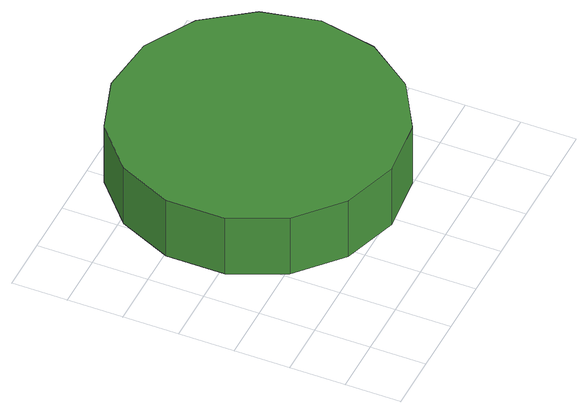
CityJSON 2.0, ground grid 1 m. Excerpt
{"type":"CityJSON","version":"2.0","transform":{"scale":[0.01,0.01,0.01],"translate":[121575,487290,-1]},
"CityObjects":{
"tree1":{"type":"SolitaryVegetationObject","attributes":{"function":"something"},"geometry":[{"type":"MultiSurface","lod":"1","boundaries":[[[0,1,2,3,4,5,6,7,8,9,10,11,12,13,14]],[[15,16,17,18,19,20,21,22,23,24,25,26,27,28,29]],[[0,29,28,1]],[[1,28,27,2]],[[2,27,26,3]],[[3,26,25,4]],[[4,25,24,5]],[[5,24,23,6]],[[6,23,22,7]],[[7,22,21,8]],[[8,21,20,9]],[[9,20,19,10]],[[10,19,18,11]],[[11,18,17,12]],[[12,17,16,13]],[[13,16,15,14]],[[14,15,29,0]]]}]}
},
"vertices":[
[568,344,184],[546,447,184],[484,533,184],[393,585,184],[287,596,184],[187,564,184],[108,493,184],[65,397,184],[65,291,184],[108,194,184],[187,124,184],[287,91,184],[393,102,184],[484,155,184],[546,240,184],[546,240,61],[484,155,61],[393,102,61],[287,91,61],[187,124,61],[108,194,61],[65,291,61],[65,397,61],[108,493,61],[187,564,61],[287,596,61],[393,585,61],[484,533,61],[546,447,61],[568,344,61]
]}
